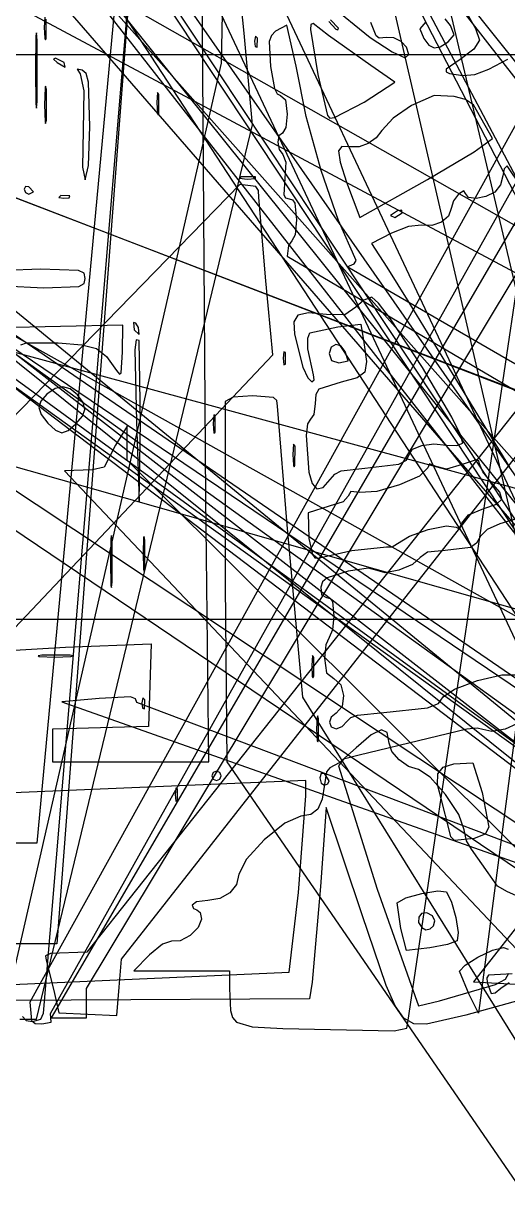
# Model space of a CAD drawing. Extents: x -99 to 383, y -48 to 207.
# Drawn here: x 106.1 to 135.2, y -5.8 to 64.5 of the extents above; entities that cross this region are included whole.
import ezdxf

# ---------------------------------------------------------------- set-up
doc = ezdxf.new("R2010")
doc.units = 0

msp = doc.modelspace()

# ---------------------------------------------------------------- linework, layer by layer
at = {"layer": 'Image'}
for p, q in [((119.721334, 153.265257), (106.886, 15.1641)), ((142.370657, 4.642059), (109.1677, 148.746749)), ((112.06048, 148.749853), (145.263, 7.85132)), ((107.292057, 4.933548), (118.836963, 143.034707)), ((117.380787, 131.251911), (108.088, 9.09636)), ((201.681968, 124.478666), (109.909, 8.60608)), ((172.17357, 124.26498), (106.465, 5.59171)), ((111.97722, 8.182747), (202.94071, 124.137289)), ((109.883767, 6.41889), (180.07142, 123.138027)), ((129.208541, 4.374506), (146.77331, 123.067444)), ((224.102197, 123.071226), (133.156, 6.82236)), ((148.8957, 123.631888), (133.453, 4.93895)), ((107.718038, 4.922399), (173.42661, 122.291358)), ((175.813593, 121.374137), (107.757, 4.655)), ((159.11882, 3.331999), (16.17778, 120.361923)), ((95.692643, 120.83883), (148.101, 9.25269)), ((11.589466, 119.715467), (155.043, 4.46581)), ((144.969, 7.54461), (92.644665, 119.045441)), ((158.036, 3.8047), (10.50389, 118.530813)), ((7.425461, 117.140888), (156.545, 3.8047)), ((7.074462, 114.932308), (155.651, 6.57734)), ((158.29534, 4.651359), (9.7188, 111.56659)), ((85.954983, 108.532942), (152.405, 13.226)), ((86.942761, 107.580926), (155.025, 4.66925)), ((75.936123, 105.33438), (156.78, 14.3175)), ((79.887232, 105.14623), (157.72, 8.06155)), ((157.72, 5.52155), (79.887232, 105.14623)), ((150.271, 6.59378), (85.87547, 105.216832)), ((157.024, 2.39359), (88.85963, 105.216832)), ((101.33667, 105.286998), (180.851, 5.36021)), ((180.851, 3.10244), (101.33667, 105.286998)), ((109.23889, 105.286998), (161.86, 5.7097)), ((161.86, 3.45192), (109.23889, 105.286998)), ((22.423933, 102.747636), (164.878, 5.0747)), ((156.967837, 9.707873), (76.124272, 102.93549)), ((4.533911, 102.20974), (155.086, 0.564781)), ((156.494909, 2.557787), (5.94282, 102.53597)), ((165.865944, 4.086923), (21.46654, 101.759859)), ((116.858632, 64.2946), (116.85835, 76.7829)), ((221.902, 3.32284), (99.07898, 73.079475)), ((98.341382, 69.445155), (221.902, 3.32284)), ((119.365663, 63.87129), (118.955764, 67.75184)), ((118.066017, 66.499088), (117.987291, 62.077204)), ((124.478882, 65.617781), (126.94156, 63.621513)), ((107.374309, 64.833828), (107.334231, 64.224048)), ((107.456969, 63.585758), (107.46267, 64.714648)), ((125.04181, 64.189422), (124.547922, 64.68331)), ((131.766742, 64.33921), (131.454344, 64.735173)), ((132.679302, 65.191156), (133.265046, 64.168401)), ((107.334231, 64.224048), (107.367936, 63.570884)), ((117.045943, 35.9313), (116.858632, 64.2946)), ((121.253411, 63.991783), (120.995211, 63.736449)), ((121.933284, 64.365267), (121.253411, 63.991783)), ((122.479666, 61.895827), (121.933284, 64.365267)), ((123.378301, 64.408816), (123.34905, 64.103841)), ((123.34905, 64.103841), (123.788021, 61.383774)), ((123.51733, 64.466375), (123.378301, 64.408816)), ((124.43239, 63.734291), (123.51733, 64.466375)), ((124.441355, 64.576754), (124.879844, 64.119691)), ((124.879844, 64.119691), (124.999837, 64.085839)), ((124.999837, 64.085839), (125.041811, 64.189421)), ((125.041811, 64.189421), (125.04181, 64.189422)), ((127.301106, 63.725491), (126.974145, 64.527196)), ((130.284282, 64.556033), (129.927434, 64.141094)), ((129.927434, 64.141094), (130.157113, 63.568256)), ((131.978829, 63.784755), (131.766742, 64.33921)), ((133.265046, 64.168401), (133.509373, 63.463886)), ((106.837974, 63.712168), (106.80826, 61.684056)), ((106.869645, 63.890943), (106.837974, 63.712168)), ((106.908155, 63.436206), (106.869645, 63.890943)), ((106.907258, 59.767316), (106.908104, 63.436206)), ((106.908104, 63.436206), (106.908155, 63.436206)), ((107.367936, 63.570884), (107.407551, 63.484344)), ((107.407551, 63.484344), (107.456969, 63.585758)), ((119.8591, 58.36796), (119.365663, 63.87129)), ((120.041589, 63.693799), (119.985031, 63.400828)), ((119.985031, 63.400828), (120.019437, 63.068887)), ((120.15555, 63.571338), (120.041589, 63.693799)), ((120.133282, 63.030412), (120.155578, 63.571338)), ((120.155578, 63.571338), (120.15555, 63.571338)), ((120.995211, 63.736449), (120.868972, 63.375669)), ((120.868972, 63.375669), (120.944971, 61.875123)), ((126.97211, 61.937561), (124.43239, 63.734291)), ((126.94156, 63.621513), (128.260664, 62.750661)), ((127.481407, 63.579926), (127.301106, 63.725491)), ((127.914882, 63.613127), (127.481407, 63.579926)), ((128.362027, 63.600759), (127.914882, 63.613127)), ((128.794576, 63.384572), (128.362027, 63.600759)), ((129.125478, 63.029687), (128.794576, 63.384572)), ((130.157113, 63.568256), (130.471795, 63.160856)), ((131.153704, 63.064165), (131.622943, 63.360408)), ((131.622943, 63.360408), (131.62295, 63.360408)), ((131.62295, 63.360408), (131.978829, 63.784755)), ((133.509373, 63.463886), (133.168068, 62.922482)), ((107.499, 62.5775), (99.2692, 62.5775)), ((180.089018, 62.5775), (107.499, 62.5775)), ((120.019437, 63.068887), (120.133282, 63.030412)), ((128.260664, 62.750661), (129.038182, 62.389561)), ((129.038182, 62.389561), (129.267685, 62.601228)), ((129.267682, 62.601227), (129.125478, 63.029687)), ((129.267685, 62.601228), (129.267682, 62.601227)), ((130.471795, 63.160856), (130.78699, 62.995236)), ((130.78699, 62.995236), (131.153704, 63.064165)), ((133.168068, 62.922482), (132.346623, 62.291896)), ((117.987291, 62.077204), (104.851, 4.58081)), ((108.02251, 62.385287), (107.894994, 62.307028)), ((107.894994, 62.307028), (108.109722, 62.107386)), ((108.533055, 62.107386), (108.02251, 62.385287)), ((108.109722, 62.107386), (108.605913, 61.844596)), ((108.605913, 61.844596), (108.533055, 62.107386)), ((108.533055, 62.107386), (108.533055, 62.107386)), ((120.944971, 61.875123), (121.193588, 60.549461)), ((123.090485, 58.857402), (122.479666, 61.895827)), ((128.42877, 60.933801), (126.97211, 61.937561)), ((132.346623, 62.291896), (131.515799, 61.707651)), ((134.081307, 61.717565), (135.205194, 62.325161)), ((106.80826, 61.684056), (106.836943, 59.607598)), ((109.622019, 61.660317), (109.314928, 61.724163)), ((109.314928, 61.724163), (109.495691, 61.432115)), ((109.495691, 61.432115), (109.716081, 60.418575)), ((109.85978, 61.449309), (109.622019, 61.660317)), ((110.000647, 60.927683), (109.85978, 61.449309)), ((123.788021, 61.383774), (124.37899, 58.934681)), ((131.515799, 61.707651), (131.498052, 61.559053)), ((131.498052, 61.559053), (131.711624, 61.461971)), ((131.711624, 61.461971), (132.50134, 61.327187)), ((132.50134, 61.327187), (133.235629, 61.398646)), ((133.235629, 61.398646), (134.081307, 61.717565)), ((107.386818, 60.593536), (107.35338, 59.567394)), ((107.423012, 60.696007), (107.386818, 60.593536)), ((107.467209, 60.484616), (107.423012, 60.696007)), ((107.467209, 60.484613), (107.467209, 60.484616)), ((107.467209, 58.650173), (107.467209, 60.484613)), ((110.085269, 58.267197), (110.000647, 60.927683)), ((121.193588, 60.549461), (121.353308, 60.234038)), ((126.5849, 59.734361), (128.42877, 60.933801)), ((106.868531, 59.376489), (106.907258, 59.767316)), ((109.716081, 60.418575), (109.674453, 58.038985)), ((114.147629, 60.318278), (114.107551, 59.708498)), ((114.235985, 60.199096), (114.147629, 60.318278)), ((114.230289, 59.070208), (114.23599, 60.199098)), ((114.23599, 60.199098), (114.235985, 60.199096)), ((121.353308, 60.234038), (121.542915, 60.131943)), ((121.542915, 60.131943), (121.843256, 59.860061)), ((121.843256, 59.860061), (121.938534, 59.003053)), ((124.796301, 58.80255), (126.58489, 59.734363)), ((126.58489, 59.734363), (126.5849, 59.734361)), ((130.782153, 60.133945), (129.41724, 59.535007)), ((131.97883, 60.075157), (130.782153, 60.133945)), ((132.663565, 59.89526), (131.97883, 60.075157)), ((133.141036, 59.563341), (132.663565, 59.89526)), ((106.836943, 59.607598), (106.868531, 59.376489)), ((107.35338, 59.567394), (107.386817, 58.541256)), ((114.107551, 59.708498), (114.141256, 59.055334)), ((114.141256, 59.055334), (114.180871, 58.968794)), ((114.180871, 58.968794), (114.230289, 59.070208)), ((129.41724, 59.535007), (128.312735, 58.772599)), ((134.2917, 57.551397), (133.141036, 59.563341)), ((106.882, 4.58081), (119.8591, 58.36796)), ((107.386817, 58.541256), (107.423011, 58.438784)), ((107.423011, 58.438784), (107.467209, 58.650173)), ((121.938534, 59.003053), (121.855631, 58.205775)), ((123.981511, 55.626742), (123.090485, 58.857402)), ((124.37899, 58.934681), (124.520212, 58.773315)), ((124.520212, 58.773315), (124.796301, 58.80255)), ((128.312735, 58.772599), (127.63876, 58.034257)), ((109.674453, 58.038985), (109.630712, 55.823996)), ((110.008471, 55.91982), (110.085269, 58.267195)), ((110.085269, 58.267195), (110.085269, 58.267197)), ((121.444963, 57.706749), (121.381463, 57.320501)), ((121.656312, 57.874163), (121.444963, 57.706749)), ((121.855631, 58.205775), (121.656312, 57.874163)), ((127.63876, 58.034257), (127.295002, 57.584964)), ((121.381463, 57.320501), (121.462161, 56.889406)), ((125.22968, 57.067877), (125.034931, 56.804302)), ((125.73015, 57.043359), (125.22968, 57.067877)), ((126.266818, 57.051161), (125.73015, 57.043359)), ((126.813062, 57.24448), (126.266818, 57.051161)), ((127.295002, 57.584964), (126.813062, 57.24448)), ((133.182894, 56.751118), (134.2917, 57.551397)), ((98.3959, 56.74518), (237.984, 3.2348)), ((237.301531, 3.234775), (98.3959, 56.74518)), ((121.462161, 56.889406), (121.683405, 56.587453)), ((121.683405, 56.587453), (121.863072, 56.122435)), ((125.034931, 56.804302), (125.133012, 56.127099)), ((130.38874, 55.081957), (133.182894, 56.751118)), ((109.630712, 55.823996), (109.800778, 55.051835)), ((109.800778, 55.051835), (110.008471, 55.91982)), ((121.863072, 56.122435), (121.807216, 55.159693)), ((125.027307, 52.60855), (123.981511, 55.626742)), ((125.133012, 56.127099), (125.511033, 54.910729)), ((134.993974, 55.721062), (134.920617, 55.294566)), ((135.170327, 55.898453), (134.993974, 55.721062)), ((137.394465, 52.582152), (135.170327, 55.898453)), ((119.191534, 55.247369), (119.087652, 55.152414)), ((119.087652, 55.152414), (119.538949, 55.106811)), ((120.0382, 55.236899), (119.191534, 55.247369)), ((119.538949, 55.106811), (120.034859, 55.140712)), ((120.034859, 55.140712), (120.0382, 55.236913)), ((120.0382, 55.236913), (120.0382, 55.236899)), ((121.807216, 55.159693), (121.742711, 54.161938)), ((125.511033, 54.910729), (126.308536, 52.794059)), ((126.308536, 52.794059), (130.388736, 55.081959)), ((130.388736, 55.081959), (130.38874, 55.081957)), ((134.920617, 55.294566), (134.775537, 54.757941)), ((119.097361, 54.769598), (80.5423, 15.1808)), ((106.217068, 54.663897), (106.134165, 54.504052)), ((106.134165, 54.504052), (106.217068, 54.292969)), ((106.416387, 54.628506), (106.217068, 54.663897)), ((106.217068, 54.292969), (106.416387, 54.205173)), ((106.698609, 54.329627), (106.416387, 54.628506)), ((106.416387, 54.205173), (106.698609, 54.329627)), ((106.698609, 54.329627), (106.698609, 54.329627)), ((108.339023, 54.115728), (108.216561, 54.001769)), ((108.879949, 54.093461), (108.339023, 54.115728)), ((120.070356, 54.650967), (119.097361, 54.769598)), ((120.217579, 54.417857), (120.070356, 54.650967)), ((120.250661, 53.993488), (120.217579, 54.417857)), ((121.742711, 54.161938), (121.849091, 53.973996)), ((132.239506, 54.205121), (131.940527, 53.804253)), ((132.560858, 54.395501), (132.239506, 54.205121)), ((132.662839, 54.239676), (132.560858, 54.395501)), ((132.853313, 54.004076), (132.662839, 54.239676)), ((134.426729, 54.315766), (133.895721, 54.049042)), ((134.775537, 54.757941), (134.426729, 54.315766)), ((108.216561, 54.001769), (108.509533, 53.945221)), ((108.509533, 53.945221), (108.841474, 53.979575)), ((108.841474, 53.979575), (108.879949, 54.09345)), ((108.879949, 54.09345), (108.879949, 54.093461)), ((120.670551, 48.984048), (120.250661, 53.993488)), ((121.849091, 53.973996), (122.062401, 53.923063)), ((122.062401, 53.923063), (122.272184, 53.860032)), ((122.272184, 53.860032), (122.407993, 53.649148)), ((122.407993, 53.649148), (122.503034, 52.653063)), ((131.940527, 53.804253), (131.816173, 53.333828)), ((133.317761, 53.942838), (132.853313, 54.004076)), ((133.895721, 54.049042), (133.317761, 53.942838)), ((128.585229, 53.183963), (128.163438, 52.918653)), ((128.163438, 52.918653), (128.41282, 52.794056)), ((128.41282, 52.794056), (128.8508, 53.073047)), ((128.84929, 53.224638), (128.585229, 53.183963)), ((128.8508, 53.073047), (128.84929, 53.224638)), ((128.8508, 53.073047), (128.8508, 53.073047)), ((131.65024, 52.875873), (131.224506, 52.514849)), ((131.816173, 53.333828), (131.65024, 52.875873)), ((122.503034, 52.653063), (122.420132, 51.756126)), ((126.102436, 50.207527), (125.027307, 52.60855)), ((129.244791, 52.24842), (128.217503, 51.851004)), ((130.026013, 52.326808), (129.244791, 52.24842)), ((130.647065, 52.311559), (130.026013, 52.326808)), ((131.224506, 52.514849), (130.647065, 52.311559)), ((122.220812, 51.383063), (122.021493, 51.111881)), ((122.420132, 51.756126), (122.220812, 51.383063)), ((128.217503, 51.851004), (127.017723, 51.229969)), ((122.021493, 51.111881), (121.93859, 50.459892)), ((127.017723, 51.229969), (127.935283, 49.799079)), ((121.93859, 50.459892), (201.203, 3.74089)), ((125.55803, 49.815123), (125.983967, 50.014825)), ((125.983967, 50.014825), (126.102436, 50.207527)), ((99.07817, 49.266267), (163.586, 13.2349)), ((163.586, 2.79269), (99.07817, 49.266267)), ((107.121939, 49.689625), (105.014093, 49.609167)), ((109.397354, 49.604216), (107.121939, 49.689625)), ((109.734698, 49.43479), (109.397354, 49.604216)), ((109.803049, 49.125181), (109.734698, 49.43479)), ((204.8225, 4.019336), (125.55803, 49.815123)), ((127.935283, 49.799079), (129.252863, 47.688319)), ((104.923695, 48.687391), (107.310089, 48.560737)), ((107.310089, 48.560737), (109.420873, 48.647267)), ((109.420873, 48.647267), (109.737638, 48.816833)), ((109.737638, 48.816833), (109.803049, 49.125181)), ((109.803049, 49.125181), (109.803049, 49.125181)), ((121.08807, 44.539048), (120.670551, 48.984048)), ((126.562321, 47.820257), (126.066824, 47.397131)), ((127.033265, 47.996246), (126.562321, 47.820257)), ((127.436417, 47.637434), (127.033265, 47.996246)), ((94.563305, 47.688112), (209.936, 16.3109)), ((126.066824, 47.397131), (125.41947, 46.940782)), ((128.157342, 46.687729), (127.436417, 47.637434)), ((129.252863, 47.688319), (131.903183, 43.339579)), ((112.847339, 46.442084), (112.703254, 46.475018)), ((112.703254, 46.475018), (112.754774, 46.039513)), ((113.004879, 46.17402), (112.847339, 46.442084)), ((122.592637, 46.927161), (122.341686, 46.517338)), ((122.341686, 46.517338), (122.382274, 45.77628)), ((123.222191, 47.059346), (122.592637, 46.927161)), ((124.317414, 46.96749), (123.222191, 47.059346)), ((125.41947, 46.940782), (124.317414, 46.96749)), ((130.077724, 43.776041), (128.157342, 46.687729)), ((108.321382, 46.240592), (104.581942, 46.161844)), ((112.060822, 46.319338), (108.321382, 46.240592)), ((112.044227, 44.688368), (112.060822, 46.319338)), ((112.754774, 46.039513), (113.055745, 45.751424)), ((113.055745, 45.751424), (113.004879, 46.17402)), ((113.004879, 46.17402), (113.004879, 46.17402)), ((122.382274, 45.77628), (122.893727, 43.788678)), ((123.17987, 45.529698), (123.317868, 45.859762)), ((123.317868, 45.859762), (124.994038, 46.208583)), ((124.994038, 46.208583), (126.369388, 46.371473)), ((126.369388, 46.371473), (126.549869, 45.278863)), ((105.935551, 45.142241), (106.270918, 45.260937)), ((106.270918, 45.260937), (108.180269, 45.243678)), ((108.180269, 45.243678), (109.607244, 45.135288)), ((109.607244, 45.135288), (110.48721, 44.908134)), ((112.875318, 45.425604), (112.793926, 44.824154)), ((113.055607, 45.40224), (112.875318, 45.425604)), ((113.126162, 40.48688), (113.055607, 45.40225)), ((113.055607, 45.40225), (113.055607, 45.40224)), ((123.179018, 44.898188), (123.17987, 45.529698)), ((124.593292, 45.000538), (124.478182, 44.609603)), ((124.864939, 45.159603), (124.593292, 45.000538)), ((125.182603, 45.073175), (124.864939, 45.159603)), ((125.435761, 44.727631), (125.182603, 45.073175)), ((126.549869, 45.278863), (126.709774, 44.123458)), ((83.68061, 4.950237), (121.08807, 44.539048)), ((110.48721, 44.908134), (111.0915, 44.434019)), ((111.0915, 44.434019), (111.691449, 43.584748)), ((111.968678, 43.455533), (112.044227, 44.688368)), ((112.793926, 44.824154), (112.884857, 40.5174)), ((121.742365, 44.722049), (121.700547, 44.327379)), ((121.700547, 44.327379), (121.742365, 43.932709)), ((121.8429, 44.680157), (121.742365, 44.722049)), ((121.8429, 44.680156), (121.8429, 44.680157)), ((121.8429, 43.974601), (121.8429, 44.680156)), ((123.537775, 43.319542), (123.179018, 44.898188)), ((124.478182, 44.609603), (124.619296, 44.18627)), ((125.60707, 44.163187), (125.435761, 44.727631)), ((111.691449, 43.584748), (111.863943, 43.377006)), ((121.742365, 43.932709), (121.8429, 43.974601)), ((122.893727, 43.788678), (123.183083, 43.154035)), ((124.619296, 44.18627), (125.042626, 44.045159)), ((125.042626, 44.045159), (125.60707, 44.163187)), ((125.60707, 44.163187), (125.60707, 44.163187)), ((126.709774, 44.123458), (126.617253, 43.483386)), ((131.844843, 40.781975), (130.077724, 43.776041)), ((111.863943, 43.377006), (111.968678, 43.455533)), ((123.183083, 43.154035), (123.436824, 42.91625)), ((123.436824, 42.91625), (123.571955, 43.034717)), ((123.571955, 43.034717), (123.537775, 43.319542)), ((125.184369, 42.891583), (123.844855, 42.462609)), ((126.149666, 43.144232), (125.184369, 42.891583)), ((126.617253, 43.483386), (126.149666, 43.144232)), ((131.903183, 43.339579), (135.311663, 37.765699)), ((107.496938, 42.166996), (107.126413, 41.749356)), ((107.985779, 42.505502), (107.496938, 42.166996)), ((108.450667, 42.610286), (107.985779, 42.505502)), ((108.898447, 42.481167), (108.450667, 42.610286)), ((109.335968, 42.11796), (108.898447, 42.481167)), ((123.844855, 42.462609), (123.663407, 42.140671)), ((107.126413, 41.749356), (107.011484, 41.358883)), ((109.674847, 41.657788), (109.335968, 42.11796)), ((109.773674, 41.251624), (109.674847, 41.657788)), ((118.226032, 41.716859), (118.217001, 30.710159)), ((118.698798, 41.977906), (118.226032, 41.716859)), ((119.852112, 42.069637), (118.698798, 41.977906)), ((121.133897, 41.969714), (119.852112, 42.069637)), ((121.330649, 41.77863), (121.133897, 41.969714)), ((121.372672, 41.434638), (121.330649, 41.77863)), ((123.632149, 41.601343), (123.549246, 40.935443)), ((123.663407, 42.140671), (123.632149, 41.601343)), ((209.461493, 8.296804), (94.0888, 41.059232)), ((107.011484, 41.358883), (107.154115, 40.938093)), ((107.154115, 40.938093), (107.556267, 40.429506)), ((109.238599, 40.37629), (109.629306, 40.84321)), ((109.629306, 40.84321), (109.773674, 41.251624)), ((117.526337, 40.929446), (117.488424, 40.376908)), ((117.617484, 40.870796), (117.526337, 40.929446)), ((117.617484, 39.88302), (117.617484, 40.870797)), ((117.617484, 40.870797), (117.617484, 40.870796)), ((121.952638, 34.308528), (121.372672, 41.434638)), ((123.549246, 40.935443), (123.349927, 40.658476)), ((132.374191, 39.729299), (131.844843, 40.781975)), ((107.556267, 40.429506), (108.017844, 39.998852)), ((108.773113, 39.974961), (109.238607, 40.37629)), ((109.238607, 40.37629), (109.238599, 40.37629)), ((112.325434, 40.23518), (111.630132, 39.10629)), ((112.334239, 38.18907), (112.325434, 40.23518)), ((112.884857, 40.5174), (113.048602, 35.71963)), ((113.048602, 35.71963), (113.126162, 40.48688)), ((117.488424, 40.376908), (117.526337, 39.824371)), ((123.16342, 40.388003), (123.081343, 39.67263)), ((123.349927, 40.658476), (123.16342, 40.388003)), ((108.017844, 39.998852), (108.394826, 39.848243)), ((108.394826, 39.848243), (108.773113, 39.974961)), ((117.526337, 39.824371), (117.617484, 39.88302)), ((123.081343, 39.67263), (123.248835, 37.483476)), ((132.509135, 39.226326), (132.374191, 39.729299)), ((111.630132, 39.10629), (110.933385, 37.76574)), ((122.33204, 39.151577), (122.291961, 38.541797)), ((122.4204, 39.032395), (122.33204, 39.151577)), ((122.414699, 37.903507), (122.420343, 39.032397)), ((122.420343, 39.032397), (122.4204, 39.032395)), ((129.27659, 38.541421), (129.489802, 38.85828)), ((129.489802, 38.85828), (130.034081, 39.081369)), ((130.034081, 39.081369), (130.766395, 39.175182)), ((130.766395, 39.175182), (131.54371, 39.104211)), ((131.54371, 39.104211), (132.150957, 39.068764)), ((132.150957, 39.068764), (132.509135, 39.226326)), ((153.236195, -2.63236), (112.334239, 38.18907)), ((122.291961, 38.541797), (122.325676, 37.888633)), ((126.61574, 37.708059), (128.654919, 37.949861)), ((128.654919, 37.949861), (129.126615, 38.196806)), ((129.126615, 38.196806), (129.27659, 38.541421)), ((130.510919, 37.976552), (130.40631, 37.731953)), ((130.909258, 37.809172), (130.510919, 37.976552)), ((133.316311, 38.217264), (132.461478, 37.933491)), ((133.470624, 38.161161), (133.316311, 38.217264)), ((133.510748, 37.975801), (133.470624, 38.161161)), ((133.718005, 37.488795), (133.510748, 37.975801)), ((110.236088, 37.61625), (108.561705, 37.554073)), ((108.561705, 37.554073), (147.093, -3.26736)), ((110.933385, 37.76574), (110.236088, 37.61625)), ((122.325676, 37.888633), (122.365283, 37.802093)), ((122.365283, 37.802093), (122.414699, 37.903507)), ((123.248835, 37.483476), (123.447611, 36.783479)), ((124.5352, 37.038812), (124.808425, 37.348769)), ((124.808425, 37.348769), (125.1872, 37.544633)), ((125.1872, 37.544633), (126.61574, 37.708059)), ((130.40631, 37.731953), (129.893924, 37.238477)), ((131.529685, 37.656897), (130.909258, 37.809172)), ((132.461478, 37.933491), (131.529685, 37.656897)), ((134.216303, 36.874141), (133.718005, 37.488795)), ((123.447611, 36.783479), (123.738529, 36.472485)), ((123.738529, 36.472485), (124.106192, 36.555818)), ((124.106192, 36.555818), (124.535205, 37.038799)), ((124.535205, 37.038799), (124.5352, 37.038812)), ((128.699437, 36.704539), (127.336857, 36.315643)), ((129.893924, 37.238477), (128.699437, 36.704539)), ((134.742437, 36.269594), (134.216303, 36.874141)), ((117.233, 20.0563), (117.045943, 35.9313)), ((125.608539, 36.032004), (125.307771, 35.685039)), ((125.772203, 36.301937), (125.608539, 36.032004)), ((126.32019, 36.257293), (125.772203, 36.301937)), ((127.336857, 36.315643), (126.32019, 36.257293)), ((134.536932, 35.552825), (134.856616, 35.854626)), ((134.856616, 35.854626), (134.742437, 36.269594)), ((124.481119, 35.437628), (123.212529, 35.018695)), ((125.307771, 35.685039), (124.481119, 35.437628)), ((132.855879, 34.910732), (133.761474, 35.287781)), ((133.761474, 35.287781), (134.536932, 35.552825)), ((123.212529, 35.018695), (123.251419, 33.476325)), ((132.452334, 34.406379), (132.855879, 34.910732)), ((135.737341, 34.669726), (134.734011, 34.361802)), ((122.880669, 23.936828), (121.952638, 34.308528)), ((129.292354, 33.634425), (130.428914, 34.031525)), ((130.428914, 34.031525), (131.519579, 34.25028)), ((131.519579, 34.25028), (132.102379, 34.162948)), ((132.102379, 34.162948), (132.290088, 34.067334)), ((132.290088, 34.067334), (132.452334, 34.406379)), ((133.97831, 34.015922), (133.570271, 33.616742)), ((134.734011, 34.361802), (133.97831, 34.015922)), ((111.344875, 33.494779), (111.314367, 32.05074)), ((111.378757, 33.661804), (111.344875, 33.494779)), ((111.420418, 33.39981), (111.378757, 33.661804)), ((111.421981, 30.85981), (111.420288, 33.39981)), ((111.420288, 33.39981), (111.420418, 33.39981)), ((113.312746, 33.540181), (113.277165, 32.615184)), ((113.349678, 33.610728), (113.312746, 33.540181)), ((113.394248, 33.38624), (113.349678, 33.610728)), ((113.391369, 31.692908), (113.394248, 33.386238)), ((113.394248, 33.386238), (113.394248, 33.38624)), ((123.251419, 33.476325), (123.474469, 32.519839)), ((128.261608, 32.984723), (128.571869, 33.186722)), ((128.571869, 33.186722), (129.292354, 33.634425)), ((133.337858, 33.19488), (132.962619, 32.933752)), ((133.570271, 33.616742), (133.337858, 33.19488)), ((113.277165, 32.615184), (113.309483, 31.645765)), ((123.474469, 32.519839), (123.618437, 32.31878)), ((123.785891, 32.298405), (125.837281, 32.768259)), ((125.837278, 32.768255), (127.911978, 32.974974)), ((125.837281, 32.768259), (125.837278, 32.768255)), ((127.911978, 32.974974), (128.261608, 32.984723)), ((129.943911, 32.335522), (129.48332, 31.91498)), ((130.391528, 32.655967), (129.943911, 32.335522)), ((131.454791, 32.760596), (130.391528, 32.655967)), ((132.962619, 32.933752), (131.454791, 32.760596)), ((111.314367, 32.05074), (111.346619, 30.653154)), ((113.309483, 31.645765), (113.346119, 31.527134)), ((113.346119, 31.527134), (113.391369, 31.692908)), ((123.618437, 32.31878), (123.785891, 32.298405)), ((126.843643, 31.708611), (125.606221, 31.511979)), ((127.347921, 31.55125), (126.843643, 31.708611)), ((129.48332, 31.91498), (128.662194, 31.57311)), ((124.3463, 31.110806), (124.077136, 30.868337)), ((125.606221, 31.511979), (124.3463, 31.110806)), ((127.832928, 31.416379), (127.347921, 31.55125)), ((128.662194, 31.57311), (127.832928, 31.416379)), ((111.346619, 30.653154), (111.380679, 30.536413)), ((111.380679, 30.536413), (111.421981, 30.85981)), ((118.217001, 30.710159), (118.312025, 20.056259)), ((124.077136, 30.868337), (123.965131, 30.549021)), ((123.965131, 30.549021), (124.008593, 30.088199)), ((124.008593, 30.088199), (124.317909, 29.934056)), ((124.317909, 29.934056), (124.525308, 29.875921)), ((124.525308, 29.875921), (124.662227, 29.686343)), ((124.662227, 29.686343), (124.760885, 28.821826)), ((124.760885, 28.821826), (124.677982, 27.985076)), ((152.785983, 28.621), (102.10363, 28.62107)), ((124.478663, 27.535166), (124.279344, 27.094931)), ((124.677982, 27.985076), (124.478663, 27.535166)), ((103.319444, 26.63525), (108.614904, 26.952095)), ((108.614904, 26.952095), (113.776714, 27.14899)), ((113.776714, 27.14899), (113.694898, 24.66098)), ((124.279344, 27.094931), (124.196441, 26.281426)), ((107.197611, 26.469694), (106.973123, 26.425124)), ((106.973123, 26.425124), (107.043669, 26.388193)), ((107.043669, 26.388193), (107.968667, 26.352611)), ((108.890941, 26.466816), (107.197611, 26.469694)), ((107.968667, 26.352611), (108.938086, 26.384929)), ((108.890943, 26.466815), (108.890941, 26.466816)), ((109.056716, 26.421565), (108.890943, 26.466815)), ((108.938086, 26.384929), (109.056716, 26.421565)), ((123.4611, 26.451609), (123.421022, 25.84183)), ((123.549461, 26.332428), (123.4611, 26.451609)), ((123.54376, 25.20354), (123.549404, 26.33243)), ((123.549404, 26.33243), (123.549461, 26.332428)), ((124.196441, 26.281426), (124.313542, 25.395411)), ((123.421022, 25.84183), (123.454737, 25.188665)), ((124.313542, 25.395411), (124.760885, 25.054506)), ((113.694898, 24.66098), (113.613085, 22.17297)), ((123.454737, 25.188665), (123.494344, 25.102126)), ((123.494344, 25.102126), (123.54376, 25.20354)), ((124.760885, 25.054506), (125.169501, 24.689697)), ((125.169501, 24.689697), (125.341292, 24.045098)), ((131.999181, 24.426968), (133.395783, 24.93306)), ((133.395783, 24.93306), (134.863024, 25.284596)), ((134.863024, 25.284596), (135.75171, 25.287162)), ((112.516262, 23.953043), (110.64977, 23.866277)), ((112.831372, 23.843805), (112.516262, 23.953043)), ((113.268601, 23.900545), (113.212054, 23.607573)), ((113.382561, 23.778083), (113.268601, 23.900545)), ((167.443, -47.8373), (122.880669, 23.936828)), ((125.341292, 24.045098), (125.258157, 23.386719)), ((131.038459, 23.569299), (131.32241, 23.960732)), ((131.32241, 23.960732), (131.999181, 24.426968)), ((110.64977, 23.866277), (108.39199, 23.666419)), ((108.39199, 23.666419), (156.78, 6.52699)), ((112.90755, 23.613429), (112.831372, 23.843805)), ((161.29544, 5.315737), (112.90755, 23.613429)), ((113.212054, 23.607573), (113.246408, 23.275633)), ((113.246408, 23.275633), (113.360283, 23.237157)), ((113.360283, 23.237157), (113.38255, 23.778083)), ((113.38255, 23.778083), (113.382561, 23.778083)), ((125.258157, 23.386719), (124.901996, 22.980566)), ((127.75673, 23.017264), (130.38743, 23.291605)), ((130.38743, 23.291605), (131.038459, 23.569299)), ((123.744716, 22.742235), (123.708793, 22.031828)), ((123.7836, 22.813176), (123.744716, 22.742235)), ((123.83108, 22.666828), (123.7836, 22.813176)), ((123.83108, 21.396829), (123.83108, 22.666829)), ((123.83108, 22.666829), (123.83108, 22.666828)), ((124.595214, 22.744543), (124.48943, 22.428172)), ((124.901996, 22.980566), (124.595214, 22.744543)), ((125.252808, 22.167373), (125.555396, 22.493228)), ((125.555396, 22.493228), (125.55548, 22.49322)), ((125.55548, 22.49322), (125.776056, 22.71464)), ((125.776056, 22.71464), (126.181706, 22.867515)), ((126.181706, 22.867515), (127.75673, 23.017264)), ((107.827525, 22.012112), (107.827, 21.0342)), ((110.720305, 22.092542), (107.827525, 22.012112)), ((113.613085, 22.17297), (110.720305, 22.092542)), ((123.708793, 22.031828), (123.744716, 21.321423)), ((124.48943, 22.428172), (124.586401, 22.150817)), ((124.586401, 22.150817), (124.887885, 22.03184)), ((124.887885, 22.03184), (125.252808, 22.167373)), ((127.612788, 21.98166), (126.998846, 21.671661)), ((127.966116, 21.817579), (127.612788, 21.98166)), ((128.079336, 21.182513), (127.966116, 21.817579)), ((132.741636, 22.013766), (130.422125, 21.458886)), ((133.376857, 22.070813), (132.741636, 22.013766)), ((133.703605, 21.987572), (133.376857, 22.070813)), ((134.259979, 21.872645), (133.703605, 21.987572)), ((135.045164, 22.022607), (134.259979, 21.872645)), ((135.745957, 22.339134), (135.045164, 22.022607)), ((123.744716, 21.321423), (123.7836, 21.250482)), ((123.7836, 21.250482), (123.83108, 21.396829)), ((126.998846, 21.671661), (126.103786, 20.884489)), ((130.422125, 21.458886), (126.265645, 20.457846)), ((128.246901, 20.669277), (128.079336, 21.182513)), ((107.827, 21.0342), (107.827, 20.0563)), ((126.103786, 20.884489), (125.075226, 19.983673)), ((126.265645, 20.457846), (125.327942, 20.209391)), ((128.672339, 20.163416), (128.246901, 20.669277)), ((107.827, 20.0563), (112.53, 20.0563)), ((112.53, 20.0563), (117.233, 20.0563)), ((118.312025, 20.056259), (164.985, -47.8373)), ((124.508016, 19.694939), (124.315544, 19.4592)), ((125.075226, 19.983673), (124.508016, 19.694939)), ((125.327942, 20.209391), (125.041455, 19.812579)), ((125.041455, 19.812579), (127.367364, 12.381935)), ((129.239763, 19.769903), (128.672339, 20.163416)), ((129.833286, 19.593713), (129.239763, 19.769903)), ((131.003395, 19.336812), (131.321656, 19.72414)), ((131.321656, 19.72414), (131.97009, 19.936254)), ((131.97009, 19.936254), (133.1033, 19.991762)), ((133.1033, 19.991762), (133.662865, 18.206793)), ((117.504778, 19.408965), (117.421875, 19.209646)), ((117.421875, 19.209646), (117.504778, 19.010326)), ((117.704097, 19.491868), (117.504778, 19.408965)), ((117.504778, 19.010326), (117.704097, 18.927424)), ((117.903416, 19.408965), (117.704097, 19.491868)), ((117.704097, 18.927424), (117.903416, 19.010326)), ((117.986319, 19.209646), (117.903416, 19.408965)), ((117.903416, 19.010326), (117.986319, 19.209646)), ((117.986319, 19.209646), (117.986319, 19.209646)), ((123.995888, 19.344699), (123.912985, 19.085192)), ((123.912985, 19.085192), (123.995888, 18.774449)), ((124.195207, 19.350757), (123.995888, 19.344699)), ((124.315544, 19.4592), (124.187948, 18.685809)), ((124.477429, 18.910767), (124.195207, 19.350757)), ((130.551467, 19.130969), (129.833286, 19.593713)), ((131.468913, 18.086928), (130.551467, 19.130969)), ((130.986356, 18.684498), (131.003395, 19.336812)), ((123.066911, 18.927343), (77.4045, 16.9837)), ((115.250694, 18.475423), (115.208876, 18.080753)), ((115.351229, 18.433531), (115.250694, 18.475423)), ((115.351229, 18.43353), (115.351229, 18.433531)), ((115.351229, 17.727975), (115.351229, 18.43353)), ((123.063524, 18.010122), (123.066911, 18.927343)), ((123.995888, 18.774449), (124.195207, 18.645202)), ((124.187948, 18.685809), (124.058555, 17.795519)), ((124.195207, 18.645202), (124.394526, 18.723211)), ((124.394526, 18.723211), (124.477429, 18.910767)), ((124.477429, 18.910767), (124.477429, 18.910767)), ((131.24159, 17.677424), (130.986356, 18.684498)), ((115.208876, 18.080753), (115.250694, 17.686083)), ((115.250694, 17.686083), (115.351229, 17.727975)), ((122.621854, 12.183321), (123.063524, 18.010122)), ((124.058555, 17.795519), (123.798472, 17.210665)), ((131.670313, 16.034614), (131.24159, 17.677424)), ((132.258946, 16.890282), (131.468913, 18.086928)), ((133.662865, 18.206793), (134.073607, 16.126672)), ((123.376639, 16.890001), (122.761998, 16.792279)), ((123.798472, 17.210665), (123.376639, 16.890001)), ((124.29826, 17.308302), (123.950704, 12.543962)), ((126.45683, 10.850632), (124.29826, 17.308302)), ((132.594886, 15.969723), (132.258946, 16.890282)), ((121.806069, 16.363915), (120.571203, 15.358649)), ((122.761998, 16.792279), (121.806069, 16.363915)), ((131.670313, 16.034609), (131.670313, 16.034614)), ((131.795974, 15.548584), (131.670313, 16.034609)), ((132.004913, 15.320725), (131.795974, 15.548584)), ((132.725301, 15.295314), (132.594886, 15.969723)), ((133.858166, 15.694086), (133.191663, 15.434887)), ((134.073607, 16.126672), (133.858166, 15.694086)), ((106.886, 15.1641), (105.595, 15.1641)), ((120.571203, 15.358649), (119.503295, 14.19622)), ((133.191663, 15.434887), (132.004913, 15.320725)), ((133.038849, 14.799603), (132.725301, 15.295314)), ((134.022026, 13.374163), (133.038849, 14.799603)), ((119.503295, 14.19622), (119.048238, 13.296369)), ((134.587569, 12.570168), (134.022026, 13.374163)), ((118.901341, 12.677996), (118.499997, 12.174675)), ((119.048238, 13.296369), (118.901341, 12.677996)), ((118.499997, 12.174675), (117.903226, 11.836181)), ((122.070413, 7.394522), (122.621854, 12.183321)), ((123.950704, 12.543962), (123.450212, 6.791842)), ((127.367364, 12.381935), (129.840275, 5.383879)), ((129.086006, 11.863077), (130.044733, 12.134623)), ((130.044733, 12.134623), (131.00336, 12.292395)), ((131.00336, 12.292395), (131.527878, 12.239213)), ((131.527878, 12.239213), (131.834436, 11.612111)), ((135.200866, 12.225483), (134.587569, 12.570168)), ((135.690137, 12.005765), (135.200866, 12.225483)), ((116.50333, 11.629386), (116.226015, 11.430067)), ((116.226015, 11.430067), (116.308918, 11.230748)), ((117.170048, 11.712289), (116.50333, 11.629386)), ((117.903226, 11.836181), (117.170048, 11.712289)), ((128.561188, 11.574936), (129.086006, 11.863077)), ((128.77404, 10.026046), (128.561188, 11.574936)), ((131.834436, 11.612111), (132.09397, 10.678842)), ((116.308918, 11.230748), (116.508237, 11.147845)), ((116.508237, 11.147845), (116.707556, 10.98395)), ((116.790459, 10.589906), (116.590424, 10.078443)), ((116.707556, 10.98395), (116.790459, 10.589906)), ((127.90354, 6.596763), (126.45683, 10.850632)), ((129.856413, 10.705532), (129.849177, 10.394817)), ((130.027558, 10.925981), (129.856413, 10.705532)), ((130.334162, 10.971447), (130.027558, 10.925981)), ((130.68297, 10.787963), (130.334162, 10.971447)), ((130.82805, 10.480384), (130.68297, 10.787963)), ((132.09397, 10.678842), (132.230668, 9.788361)), ((116.590424, 10.078443), (116.107185, 9.599973)), ((129.127469, 8.704625), (128.77404, 10.026046)), ((129.849177, 10.394817), (130.034301, 10.078553)), ((130.034301, 10.078553), (130.283125, 9.953877)), ((130.283125, 9.953877), (130.54211, 10.001438)), ((130.54211, 10.001438), (130.745627, 10.188015)), ((130.745627, 10.188015), (130.82805, 10.480384)), ((130.82805, 10.480384), (130.82805, 10.480384)), ((114.992279, 9.260426), (114.442056, 9.085245)), ((115.516038, 9.284098), (114.992279, 9.260426)), ((116.107185, 9.599973), (115.516038, 9.284098)), ((132.168719, 9.289623), (131.579397, 9.061058)), ((132.230668, 9.788361), (132.168719, 9.289623)), ((108.088, 9.09636), (98.7961, 9.09636)), ((107.712706, 8.527428), (107.422954, 8.378867)), ((109.909, 8.60608), (107.712706, 8.527428)), ((113.664739, 8.44479), (112.728637, 7.478956)), ((114.442056, 9.085245), (113.664739, 8.44479)), ((130.520599, 8.86962), (129.127469, 8.704625)), ((131.579397, 9.061058), (130.520599, 8.86962)), ((133.404276, 8.299482), (134.283139, 8.713221)), ((134.283139, 8.713221), (134.952334, 8.89006)), ((134.952334, 8.89006), (135.243548, 8.788626)), ((107.422954, 8.378867), (107.44944, 8.112821)), ((107.44944, 8.112821), (107.923573, 6.291311)), ((111.836109, 6.489417), (111.97722, 8.182747)), ((132.312654, 7.46197), (132.639522, 7.82401)), ((132.639522, 7.82401), (133.404276, 8.299482)), ((78.665756, 5.450848), (122.070413, 7.394522)), ((112.728637, 7.478956), (115.606, 7.47895)), ((115.606, 7.47895), (118.484, 7.47895)), ((118.484, 7.47895), (118.487951, 6.42062)), ((132.882827, 6.05659), (132.312654, 7.46197)), ((134.048853, 7.222506), (133.945839, 7.061319)), ((133.945839, 7.061319), (133.962271, 6.7734)), ((134.782098, 7.266213), (134.048853, 7.222506)), ((135.480103, 7.307621), (134.782098, 7.266213)), ((135.06992, 6.985295), (135.27891, 7.335806)), ((109.888, 4.655), (109.883767, 6.41889)), ((111.694998, 4.796087), (111.836109, 6.489417)), ((118.487951, 6.42062), (118.542658, 5.089955)), ((123.450212, 6.791842), (123.297248, 5.804065)), ((128.434375, 5.369657), (127.90354, 6.596763)), ((131.11027, 5.681206), (134.478309, 6.661288)), ((133.156, 6.82236), (136.04878, 6.65288)), ((133.962271, 6.7734), (134.216429, 6.109112)), ((134.445335, 6.161199), (134.802587, 6.44587)), ((134.478309, 6.661288), (135.06992, 6.985295)), ((134.802587, 6.44587), (135.303037, 6.77851)), ((108.963848, 5.719816), (94.630448, 5.63557)), ((107.923573, 6.291311), (108.208448, 4.963061)), ((123.297248, 5.804065), (108.963848, 5.719816)), ((129.840275, 5.383879), (131.110275, 5.681186)), ((131.110275, 5.681186), (131.11027, 5.681206)), ((136.091708, 5.754359), (132.69696, 4.814032)), ((133.453, 4.93895), (132.882827, 6.05659)), ((134.216429, 6.109112), (134.445335, 6.161199)), ((106.465, 5.59171), (106.574749, 4.484961)), ((107.123933, 4.562946), (107.292057, 4.933548)), ((107.749887, 4.400692), (107.718038, 4.922399)), ((108.208448, 4.963061), (109.951708, 4.879574)), ((118.542658, 5.089955), (118.662587, 4.677616)), ((128.95465, 4.628489), (128.434375, 5.369657)), ((105.866, 4.58081), (106.882, 4.58081)), ((106.033936, 4.731507), (106.256472, 4.489572)), ((106.256472, 4.489572), (106.624404, 4.43966)), ((106.574749, 4.484961), (106.792255, 4.320726)), ((106.624404, 4.43966), (107.123933, 4.562946)), ((106.792255, 4.320726), (107.189577, 4.2874)), ((107.189577, 4.2874), (107.749887, 4.400692)), ((107.757, 4.655), (109.888, 4.655)), ((109.951708, 4.879574), (111.694998, 4.796087)), ((118.662587, 4.677616), (118.894283, 4.396419)), ((118.894283, 4.396419), (119.843129, 4.114886)), ((129.552706, 4.287803), (128.95465, 4.628489)), ((129.132058, 4.024021), (129.208541, 4.374506)), ((130.316882, 4.262137), (129.552706, 4.287803)), ((132.69696, 4.814032), (130.316882, 4.262137)), ((119.843129, 4.114886), (121.689501, 4.02023)), ((121.689501, 4.02023), (128.378, 3.872865)), ((128.378, 3.872865), (129.132058, 4.024021))]:
    msp.add_line(p, q, dxfattribs=at)

doc.saveas('drawing.dxf')
